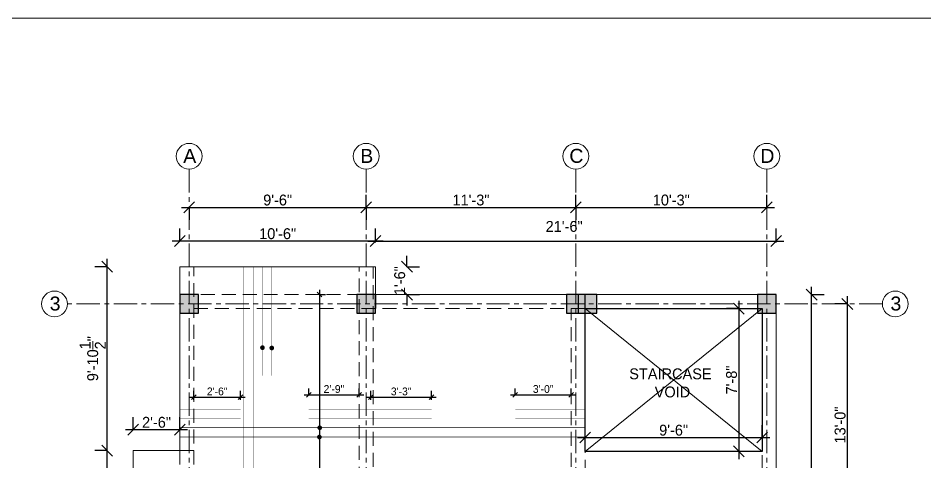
# Model space of a CAD drawing. Header units: inches. Extents: x 28835 to 36795, y -18828 to -9750.
# Drawn here: x 34350 to 34934, y -10036 to -9750 of the extents above; entities that cross this region are included whole.
import ezdxf

# ---------------------------------------------------------------- set-up
doc = ezdxf.new("R2010")
doc.units = ezdxf.units.IN
doc.header["$LTSCALE"] = 12
doc.header["$MEASUREMENT"] = 0
for name, pattern in [('CENTER', [2, 1.25, -0.25, 0.25, -0.25]), ('DASHED', [0.75, 0.5, -0.25]), ('DASHED2', [0.375, 0.25, -0.125])]:
    doc.linetypes.add(name, pattern=pattern)
for name, color, linetype, lineweight in [('Bars', 10, 'Continuous', 35), ('Centre Line', 253, 'CENTER', 9), ('colum', 250, 'Continuous', 30), ('dim', 85, 'Continuous', 9), ('dimention', 5, 'Continuous', 9), ('ele final', 145, 'Continuous', 20), ('Elevation', 114, 'Continuous', 20), ('Ha2', 31, 'Continuous', 0), ('S tie beam', 140, 'DASHED', 18), ('Text', 7, 'Continuous', 5), ('Wall', 1, 'Continuous', 30), ('window', 6, 'Continuous', 9)]:
    doc.layers.add(name, color=color, linetype=linetype, lineweight=lineweight)
doc.styles.add('KBS', font='GOTHIC.TTF')
doc.styles.add('Times', font='GOTHIC.TTF')
doc.dimstyles.new('D50', dxfattribs={"dimtxt": 5, "dimasz": 3, "dimexe": 4, "dimexo": 12, "dimgap": 1, "dimtad": 1, "dimdec": 0, "dimzin": 3, "dimdsep": 46, "dimlunit": 4, "dimtxsty": 'Times', "dimblk": 'OBLIQUE', "dimcen": 0, "dimdle": 3, "dimaunit": 1, "dimadec": 3, "dimazin": 0, "dimtfac": 1, "dimtdec": 0, "dimtix": 1, "dimtofl": 0, "dimtmove": 1, "dimatfit": 0, "dimldrblk": 'OBLIQUE', "dimfxl": 12, "dimfxlon": 1, "dimtolj": 1, "dimtzin": 0, "dimarcsym": 0})
doc.dimstyles.new('D75', dxfattribs={"dimtxt": 7, "dimasz": 7, "dimexe": 8, "dimexo": 24, "dimgap": 1, "dimtad": 1, "dimdec": 1, "dimzin": 3, "dimdsep": 46, "dimlunit": 4, "dimtxsty": 'Times', "dimblk": 'OBLIQUE', "dimcen": 0, "dimdle": 5, "dimaunit": 1, "dimadec": 3, "dimazin": 0, "dimtfac": 1, "dimtdec": 1, "dimtix": 1, "dimtofl": 0, "dimtmove": 1, "dimatfit": 0, "dimldrblk": 'OBLIQUE', "dimfxl": 1, "dimfxlon": 1, "dimtolj": 1, "dimtzin": 0, "dimarcsym": 0})

# ---------------------------------------------------------------- blocks, each defined once
blk = doc.blocks.new('_Oblique')
at = {"color": 0, "linetype": 'ByBlock', "lineweight": -2}
blk.add_line((-0.5, -0.5), (0.5, 0.5), dxfattribs=at)
blk = doc.blocks.new('*D440')
at = {"layer": 'Defpoints', "color": 0, "ltscale": 12, "transparency": 16777216}
for p in [(34407.06, -9910.62), (34453.83, -9910.62), (34423.83, -10029.12)]:
    blk.add_point(p, dxfattribs=at)
at = {"layer": 'dimention', "color": 0, "lineweight": -2, "ltscale": 12, "transparency": 16777216}
for p, q in [((34407.06, -10034.12), (34407.06, -9905.62)), ((34407.19, -9910.62), (34399.06, -9910.62)), ((34407.06, -10029.12), (34399.06, -10029.12))]:
    blk.add_line(p, q, dxfattribs=at)
at = {"layer": 'dimention', "color": 0, "lineweight": -2, "ltscale": 12, "transparency": 16777216, "xscale": 7, "yscale": 7, "zscale": 7}
for p, rotation in [((34407.06, -9910.62), 90), ((34407.06, -10029.12), 270)]:
    blk.add_blockref('_Oblique', p, dxfattribs=dict(at, rotation=rotation))
at = {"layer": 'dimention', "color": 0, "ltscale": 12, "transparency": 16777216, "insert": (34397.72, -9969.87), "char_height": 7, "attachment_point": 5, "rotation": 90, "style": 'Times'}
blk.add_mtext('\\A1;9\'-10{\\H1x;\\S1/2;}"', dxfattribs=at)
blk = doc.blocks.new('*D442')
at = {"layer": 'Defpoints', "color": 0, "ltscale": 12, "transparency": 16777216}
for p in [(34883.75, -9934.62), (34917.89, -9934.62), (34917.91, -10090.62)]:
    blk.add_point(p, dxfattribs=at)
at = {"layer": 'dimention', "color": 0, "lineweight": -2, "ltscale": 12, "transparency": 16777216}
for p, q in [((34883.75, -10095.62), (34883.75, -9929.62)), ((34883.88, -9934.62), (34875.75, -9934.62)), ((34883.88, -10090.62), (34875.75, -10090.62))]:
    blk.add_line(p, q, dxfattribs=at)
at = {"layer": 'dimention', "color": 0, "lineweight": -2, "ltscale": 12, "transparency": 16777216, "xscale": 7, "yscale": 7, "zscale": 7}
for p, rotation in [((34883.75, -9934.62), 90), ((34883.75, -10090.62), 270)]:
    blk.add_blockref('_Oblique', p, dxfattribs=dict(at, rotation=rotation))
at = {"layer": 'dimention', "color": 0, "ltscale": 12, "transparency": 16777216, "insert": (34879.08, -10012.62), "char_height": 7, "attachment_point": 5, "rotation": 90, "style": 'Times'}
blk.add_mtext('\\A1;13\'-0"', dxfattribs=at)
blk = doc.blocks.new('*D443')
at = {"layer": 'Defpoints', "color": 0, "ltscale": 12, "transparency": 16777216}
for p in [(34459.83, -9842.33), (34573.85, -9842.33), (34573.85, -9872.38)]:
    blk.add_point(p, dxfattribs=at)
at = {"layer": 'dimention', "color": 0, "lineweight": -2, "ltscale": 12, "transparency": 16777216}
for p, q in [((34454.83, -9872.38), (34578.85, -9872.38)), ((34459.83, -9872.25), (34459.83, -9880.38)), ((34573.85, -9872.25), (34573.85, -9880.38))]:
    blk.add_line(p, q, dxfattribs=at)
at = {"layer": 'dimention', "color": 0, "lineweight": -2, "ltscale": 12, "transparency": 16777216, "xscale": 7, "yscale": 7, "zscale": 7, "rotation": 180}
blk.add_blockref('_Oblique', (34459.83, -9872.38), dxfattribs=at)
at = {"layer": 'dimention', "color": 0, "lineweight": -2, "ltscale": 12, "transparency": 16777216, "xscale": 7, "yscale": 7, "zscale": 7}
blk.add_blockref('_Oblique', (34573.85, -9872.38), dxfattribs=at)
at = {"layer": 'dimention', "color": 0, "ltscale": 12, "transparency": 16777216, "insert": (34516.84, -9867.7), "char_height": 7, "attachment_point": 5, "style": 'Times'}
blk.add_mtext('\\A1;9\'-6"', dxfattribs=at)
blk = doc.blocks.new('*D444')
at = {"layer": 'Defpoints', "color": 0, "ltscale": 12, "transparency": 16777216}
for p in [(34708.85, -9842.33), (34573.85, -9872.38), (34708.85, -9872.38)]:
    blk.add_point(p, dxfattribs=at)
at = {"layer": 'dimention', "color": 0, "lineweight": -2, "ltscale": 12, "transparency": 16777216}
for p, q in [((34573.85, -9872.38), (34573.85, -9864.38)), ((34568.85, -9872.38), (34713.85, -9872.38)), ((34708.85, -9872.25), (34708.85, -9880.38))]:
    blk.add_line(p, q, dxfattribs=at)
at = {"layer": 'dimention', "color": 0, "lineweight": -2, "ltscale": 12, "transparency": 16777216, "xscale": 7, "yscale": 7, "zscale": 7, "rotation": 180}
blk.add_blockref('_Oblique', (34573.85, -9872.38), dxfattribs=at)
at = {"layer": 'dimention', "color": 0, "lineweight": -2, "ltscale": 12, "transparency": 16777216, "xscale": 7, "yscale": 7, "zscale": 7}
blk.add_blockref('_Oblique', (34708.85, -9872.38), dxfattribs=at)
at = {"layer": 'dimention', "color": 0, "ltscale": 12, "transparency": 16777216, "insert": (34641.35, -9867.7), "char_height": 7, "attachment_point": 5, "style": 'Times'}
blk.add_mtext('\\A1;11\'-3"', dxfattribs=at)
blk = doc.blocks.new('*D445')
at = {"layer": 'Defpoints', "color": 0, "ltscale": 12, "transparency": 16777216}
for p in [(34708.85, -9872.38), (34831.85, -9872.38), (34831.85, -9872.38)]:
    blk.add_point(p, dxfattribs=at)
at = {"layer": 'dimention', "color": 0, "lineweight": -2, "ltscale": 12, "transparency": 16777216}
for p, q in [((34708.85, -9872.38), (34708.85, -9864.38)), ((34831.85, -9872.38), (34831.85, -9864.38)), ((34703.85, -9872.38), (34836.85, -9872.38))]:
    blk.add_line(p, q, dxfattribs=at)
at = {"layer": 'dimention', "color": 0, "lineweight": -2, "ltscale": 12, "transparency": 16777216, "xscale": 7, "yscale": 7, "zscale": 7, "rotation": 180}
blk.add_blockref('_Oblique', (34708.85, -9872.38), dxfattribs=at)
at = {"layer": 'dimention', "color": 0, "lineweight": -2, "ltscale": 12, "transparency": 16777216, "xscale": 7, "yscale": 7, "zscale": 7}
blk.add_blockref('_Oblique', (34831.85, -9872.38), dxfattribs=at)
at = {"layer": 'dimention', "color": 0, "ltscale": 12, "transparency": 16777216, "insert": (34770.35, -9867.7), "char_height": 7, "attachment_point": 5, "style": 'Times'}
blk.add_mtext('\\A1;10\'-3"', dxfattribs=at)
blk = doc.blocks.new('*D353')
at = {"layer": 'Defpoints', "color": 0, "transparency": 16777216}
for p in [(34541.58, -9928.62), (34518.93, -10255.62), (34543.73, -10255.62)]:
    blk.add_point(p, dxfattribs=at)
at = {"layer": 'dim', "color": 0, "lineweight": -2, "transparency": 16777216}
for p, q in [((34543.72, -9925.62), (34543.73, -10258.62)), ((34543.72, -9928.62), (34547.72, -9928.62)), ((34531.73, -10255.62), (34547.73, -10255.62))]:
    blk.add_line(p, q, dxfattribs=at)
at = {"layer": 'dim', "color": 0, "lineweight": -2, "transparency": 16777216, "xscale": 3, "yscale": 3, "zscale": 3}
for p, rotation in [((34543.72, -9928.62), 90.00227789476928), ((34543.73, -10255.62), 270.0022778947692)]:
    blk.add_blockref('_Oblique', p, dxfattribs=dict(at, rotation=rotation))
at = {"layer": 'dim', "color": 0, "transparency": 16777216, "insert": (34547.69, -10120.96), "char_height": 5, "attachment_point": 5, "rotation": 270.00228, "style": 'Times'}
blk.add_mtext('\\A1;8%%C@6"C/C}', dxfattribs=at)
blk = doc.blocks.new('*D500')
at = {"layer": 'Defpoints', "color": 0, "ltscale": 12, "transparency": 16777216}
for p in [(34492.94, -9994.62), (34462.85, -10008.37), (34492.94, -10008.37)]:
    blk.add_point(p, dxfattribs=at)
at = {"layer": 'dimention', "color": 0, "lineweight": -2, "ltscale": 12, "transparency": 16777216}
for p, q in [((34462.85, -9996.37), (34462.85, -9990.62)), ((34492.94, -9996.37), (34492.94, -9990.62)), ((34459.85, -9994.62), (34495.94, -9994.62))]:
    blk.add_line(p, q, dxfattribs=at)
at = {"layer": 'dimention', "color": 0, "lineweight": -2, "ltscale": 12, "transparency": 16777216, "xscale": 3, "yscale": 3, "zscale": 3, "rotation": 180}
blk.add_blockref('_Oblique', (34462.85, -9994.62), dxfattribs=at)
at = {"layer": 'dimention', "color": 0, "lineweight": -2, "ltscale": 12, "transparency": 16777216, "xscale": 3, "yscale": 3, "zscale": 3}
blk.add_blockref('_Oblique', (34492.94, -9994.62), dxfattribs=at)
at = {"layer": 'dimention', "color": 0, "ltscale": 12, "transparency": 16777216, "insert": (34477.89, -9991), "char_height": 5, "attachment_point": 5, "style": 'Times'}
blk.add_mtext('\\A1;2\'-6"', dxfattribs=at)
blk = doc.blocks.new('*D501')
at = {"layer": 'Defpoints', "color": 0, "ltscale": 12, "transparency": 16777216}
for p in [(34569.35, -9993.08), (34536.85, -10002.37), (34569.35, -10002.37)]:
    blk.add_point(p, dxfattribs=at)
at = {"layer": 'dimention', "color": 0, "lineweight": -2, "ltscale": 12, "transparency": 16777216}
for p, q in [((34536.85, -9993.08), (34536.85, -9989.08)), ((34569.35, -9993.08), (34569.35, -9989.08)), ((34533.85, -9993.08), (34572.35, -9993.08))]:
    blk.add_line(p, q, dxfattribs=at)
at = {"layer": 'dimention', "color": 0, "lineweight": -2, "ltscale": 12, "transparency": 16777216, "xscale": 3, "yscale": 3, "zscale": 3, "rotation": 180}
blk.add_blockref('_Oblique', (34536.85, -9993.08), dxfattribs=at)
at = {"layer": 'dimention', "color": 0, "lineweight": -2, "ltscale": 12, "transparency": 16777216, "xscale": 3, "yscale": 3, "zscale": 3}
blk.add_blockref('_Oblique', (34569.35, -9993.08), dxfattribs=at)
at = {"layer": 'dimention', "color": 0, "ltscale": 12, "transparency": 16777216, "insert": (34553.1, -9989.45), "char_height": 5, "attachment_point": 5, "style": 'Times'}
blk.add_mtext('\\A1;2\'-9"', dxfattribs=at)
blk = doc.blocks.new('*D502')
at = {"layer": 'Defpoints', "color": 0, "ltscale": 12, "transparency": 16777216}
for p in [(34615.94, -9994.62), (34576.85, -10008.37), (34615.94, -10008.37)]:
    blk.add_point(p, dxfattribs=at)
at = {"layer": 'dimention', "color": 0, "lineweight": -2, "ltscale": 12, "transparency": 16777216}
for p, q in [((34576.85, -9996.37), (34576.85, -9990.62)), ((34615.94, -9996.37), (34615.94, -9990.62)), ((34573.85, -9994.62), (34618.94, -9994.62))]:
    blk.add_line(p, q, dxfattribs=at)
at = {"layer": 'dimention', "color": 0, "lineweight": -2, "ltscale": 12, "transparency": 16777216, "xscale": 3, "yscale": 3, "zscale": 3, "rotation": 180}
blk.add_blockref('_Oblique', (34576.85, -9994.62), dxfattribs=at)
at = {"layer": 'dimention', "color": 0, "lineweight": -2, "ltscale": 12, "transparency": 16777216, "xscale": 3, "yscale": 3, "zscale": 3}
blk.add_blockref('_Oblique', (34615.94, -9994.62), dxfattribs=at)
at = {"layer": 'dimention', "color": 0, "ltscale": 12, "transparency": 16777216, "insert": (34596.39, -9991), "char_height": 5, "attachment_point": 5, "style": 'Times'}
blk.add_mtext('\\A1;3\'-3"', dxfattribs=at)
blk = doc.blocks.new('*D503')
at = {"layer": 'Defpoints', "color": 0, "ltscale": 12, "transparency": 16777216}
for p in [(34705.85, -9993.08), (34669.85, -10002.37), (34705.85, -10002.37)]:
    blk.add_point(p, dxfattribs=at)
at = {"layer": 'dimention', "color": 0, "lineweight": -2, "ltscale": 12, "transparency": 16777216}
for p, q in [((34669.85, -9993.08), (34669.85, -9989.08)), ((34705.85, -9993.08), (34705.85, -9989.08)), ((34666.85, -9993.08), (34708.85, -9993.08))]:
    blk.add_line(p, q, dxfattribs=at)
at = {"layer": 'dimention', "color": 0, "lineweight": -2, "ltscale": 12, "transparency": 16777216, "xscale": 3, "yscale": 3, "zscale": 3, "rotation": 180}
blk.add_blockref('_Oblique', (34669.85, -9993.08), dxfattribs=at)
at = {"layer": 'dimention', "color": 0, "lineweight": -2, "ltscale": 12, "transparency": 16777216, "xscale": 3, "yscale": 3, "zscale": 3}
blk.add_blockref('_Oblique', (34705.85, -9993.08), dxfattribs=at)
at = {"layer": 'dimention', "color": 0, "ltscale": 12, "transparency": 16777216, "insert": (34687.85, -9989.45), "char_height": 5, "attachment_point": 5, "style": 'Times'}
blk.add_mtext('\\A1;3\'-0"', dxfattribs=at)
blk = doc.blocks.new('*D354')
at = {"layer": 'Defpoints', "color": 0, "ltscale": 12, "transparency": 16777216}
for p in [(34453.83, -9894.07), (34453.83, -9910.62), (34579.85, -9910.62)]:
    blk.add_point(p, dxfattribs=at)
at = {"layer": 'dimention', "color": 0, "lineweight": -2, "ltscale": 12, "transparency": 16777216}
for p, q in [((34453.83, -9894.07), (34453.83, -9886.07)), ((34579.85, -9894.07), (34579.85, -9886.07)), ((34584.85, -9894.07), (34448.83, -9894.07))]:
    blk.add_line(p, q, dxfattribs=at)
at = {"layer": 'dimention', "color": 0, "lineweight": -2, "ltscale": 12, "transparency": 16777216, "xscale": 7, "yscale": 7, "zscale": 7, "rotation": 180}
blk.add_blockref('_Oblique', (34453.83, -9894.07), dxfattribs=at)
at = {"layer": 'dimention', "color": 0, "lineweight": -2, "ltscale": 12, "transparency": 16777216, "xscale": 7, "yscale": 7, "zscale": 7}
blk.add_blockref('_Oblique', (34579.85, -9894.07), dxfattribs=at)
at = {"layer": 'dimention', "color": 0, "ltscale": 12, "transparency": 16777216, "insert": (34516.84, -9889.39), "char_height": 7, "attachment_point": 5, "style": 'Times'}
blk.add_mtext('\\A1;10\'-6"', dxfattribs=at)
blk = doc.blocks.new('*D513')
at = {"layer": 'Defpoints', "color": 0, "ltscale": 12, "transparency": 16777216}
for p in [(34828.85, -10020.68), (34714.85, -10029.62), (34828.85, -10029.62)]:
    blk.add_point(p, dxfattribs=at)
at = {"layer": 'dimention', "color": 0, "lineweight": -2, "ltscale": 12, "transparency": 16777216}
for p, q in [((34714.85, -10020.68), (34714.85, -10012.68)), ((34828.85, -10020.68), (34828.85, -10012.68)), ((34709.85, -10020.68), (34833.85, -10020.68))]:
    blk.add_line(p, q, dxfattribs=at)
at = {"layer": 'dimention', "color": 0, "lineweight": -2, "ltscale": 12, "transparency": 16777216, "xscale": 7, "yscale": 7, "zscale": 7, "rotation": 180}
blk.add_blockref('_Oblique', (34714.85, -10020.68), dxfattribs=at)
at = {"layer": 'dimention', "color": 0, "lineweight": -2, "ltscale": 12, "transparency": 16777216, "xscale": 7, "yscale": 7, "zscale": 7}
blk.add_blockref('_Oblique', (34828.85, -10020.68), dxfattribs=at)
at = {"layer": 'dimention', "color": 0, "ltscale": 12, "transparency": 16777216, "insert": (34771.85, -10016), "char_height": 7, "attachment_point": 5, "style": 'Times'}
blk.add_mtext('\\A1;9\'-6"', dxfattribs=at)
blk = doc.blocks.new('*D514')
at = {"layer": 'Defpoints', "color": 0, "ltscale": 12, "transparency": 16777216}
for p in [(34828.85, -9937.62), (34813.84, -10029.62), (34828.85, -10029.62)]:
    blk.add_point(p, dxfattribs=at)
at = {"layer": 'dimention', "color": 0, "lineweight": -2, "ltscale": 12, "transparency": 16777216}
for p, q in [((34813.84, -9932.62), (34813.84, -10034.62)), ((34813.84, -9937.62), (34805.84, -9937.62)), ((34813.84, -10029.62), (34805.84, -10029.62))]:
    blk.add_line(p, q, dxfattribs=at)
at = {"layer": 'dimention', "color": 0, "lineweight": -2, "ltscale": 12, "transparency": 16777216, "xscale": 7, "yscale": 7, "zscale": 7}
for p, rotation in [((34813.84, -9937.62), 90), ((34813.84, -10029.62), 270)]:
    blk.add_blockref('_Oblique', p, dxfattribs=dict(at, rotation=rotation))
at = {"layer": 'dimention', "color": 0, "ltscale": 12, "transparency": 16777216, "insert": (34809.16, -9983.62), "char_height": 7, "attachment_point": 5, "rotation": 90, "style": 'Times'}
blk.add_mtext('\\A1;7\'-8"', dxfattribs=at)
blk = doc.blocks.new('A$C3E3870CD')
at = {"layer": 'Ha2'}
for points in [[(12, -12), (12, 0), (0, 0), (0, -12)], [(126, -12), (126, 0), (114, 0), (114, -12)], [(268.5, -12), (268.5, 0), (256.5, 0), (256.5, -12)], [(384, -12), (384, 0), (372, 0), (372, -12)], [(12, -171), (12, -159), (0, -159), (0, -171)], [(126, -171), (126, -159), (114, -159), (114, -171)], [(268.5, -171), (268.5, -159), (256.5, -159), (256.5, -171)], [(384, -171), (384, -159), (372, -159), (372, -171)], [(12, -327), (12, -315), (0, -315), (0, -327)], [(126, -327), (126, -315), (114, -315), (114, -327)], [(268.5, -327), (268.5, -315), (256.5, -315), (256.5, -327)], [(384, -327), (384, -315), (372, -315), (372, -327)]]:
    blk.add_hatch(color=256, dxfattribs=at).paths.add_polyline_path(points)
at = {"layer": 'colum'}
for points in [[(12, -12), (12, 0), (0, 0), (0, -12)], [(126, -12), (126, 0), (114, 0), (114, -12)], [(268.5, -12), (268.5, 0), (256.5, 0), (256.5, -12)], [(384, -12), (384, 0), (372, 0), (372, -12)], [(12, -171), (12, -159), (0, -159), (0, -171)], [(126, -171), (126, -159), (114, -159), (114, -171)], [(268.5, -171), (268.5, -159), (256.5, -159), (256.5, -171)], [(384, -171), (384, -159), (372, -159), (372, -171)], [(12, -327), (12, -315), (0, -315), (0, -327)], [(126, -327), (126, -315), (114, -315), (114, -327)], [(268.5, -327), (268.5, -315), (256.5, -315), (256.5, -327)], [(384, -327), (384, -315), (372, -315), (372, -327)]]:
    blk.add_lwpolyline(points, close=True, dxfattribs=at)
blk = doc.blocks.new('*D506')
at = {"layer": 'Defpoints', "color": 0, "ltscale": 12, "transparency": 16777216}
for p in [(34837.85, -9928.62), (34860.7, -9928.62), (34837.85, -10276.62)]:
    blk.add_point(p, dxfattribs=at)
at = {"layer": 'dimention', "color": 0, "lineweight": -2, "ltscale": 12, "transparency": 16777216}
for p, q in [((34860.7, -10281.62), (34860.7, -9923.62)), ((34860.7, -9928.62), (34868.7, -9928.62)), ((34860.7, -10276.62), (34868.7, -10276.62))]:
    blk.add_line(p, q, dxfattribs=at)
at = {"layer": 'dimention', "color": 0, "lineweight": -2, "ltscale": 12, "transparency": 16777216, "xscale": 7, "yscale": 7, "zscale": 7}
for p, rotation in [((34860.7, -9928.62), 90), ((34860.7, -10276.62), 270)]:
    blk.add_blockref('_Oblique', p, dxfattribs=dict(at, rotation=rotation))
at = {"layer": 'dimention', "color": 0, "ltscale": 12, "transparency": 16777216, "insert": (34856.03, -10102.62), "char_height": 7, "attachment_point": 5, "rotation": 90, "style": 'Times'}
blk.add_mtext('\\A1;29\'-0"', dxfattribs=at)
blk = doc.blocks.new('*D508')
at = {"layer": 'Defpoints', "color": 0, "ltscale": 12, "transparency": 16777216}
for p in [(34407.06, -10029.12), (34423.83, -10029.12), (34423.83, -10294.62)]:
    blk.add_point(p, dxfattribs=at)
at = {"layer": 'dimention', "color": 0, "lineweight": -2, "ltscale": 12, "transparency": 16777216}
for p, q in [((34407.06, -10299.62), (34407.06, -10024.12)), ((34407.06, -10029.12), (34399.06, -10029.12)), ((34407.06, -10294.62), (34399.06, -10294.62))]:
    blk.add_line(p, q, dxfattribs=at)
at = {"layer": 'dimention', "color": 0, "lineweight": -2, "ltscale": 12, "transparency": 16777216, "xscale": 7, "yscale": 7, "zscale": 7}
for p, rotation in [((34407.06, -10029.12), 90), ((34407.06, -10294.62), 270)]:
    blk.add_blockref('_Oblique', p, dxfattribs=dict(at, rotation=rotation))
at = {"layer": 'dimention', "color": 0, "ltscale": 12, "transparency": 16777216, "insert": (34397.81, -10161.87), "char_height": 7, "attachment_point": 5, "rotation": 90, "style": 'Times'}
blk.add_mtext('\\A1;22\'-1{\\H1x;\\S1/2;}"', dxfattribs=at)
blk = doc.blocks.new('*D509')
at = {"layer": 'Defpoints', "color": 0, "ltscale": 12, "transparency": 16777216}
for p in [(34837.85, -9894.07), (34579.85, -9928.62), (34837.85, -9928.62)]:
    blk.add_point(p, dxfattribs=at)
at = {"layer": 'dimention', "color": 0, "lineweight": -2, "ltscale": 12, "transparency": 16777216}
for p, q in [((34579.85, -9895.07), (34579.85, -9886.07)), ((34837.85, -9895.07), (34837.85, -9886.07)), ((34574.85, -9894.07), (34842.85, -9894.07))]:
    blk.add_line(p, q, dxfattribs=at)
at = {"layer": 'dimention', "color": 0, "lineweight": -2, "ltscale": 12, "transparency": 16777216, "xscale": 7, "yscale": 7, "zscale": 7, "rotation": 180}
blk.add_blockref('_Oblique', (34579.85, -9894.07), dxfattribs=at)
at = {"layer": 'dimention', "color": 0, "lineweight": -2, "ltscale": 12, "transparency": 16777216, "xscale": 7, "yscale": 7, "zscale": 7}
blk.add_blockref('_Oblique', (34837.85, -9894.07), dxfattribs=at)
at = {"layer": 'dimention', "color": 0, "ltscale": 12, "transparency": 16777216, "insert": (34701.35, -9884.71), "char_height": 7, "attachment_point": 5, "style": 'Times'}
blk.add_mtext('\\A1;21\'-6"', dxfattribs=at)
blk = doc.blocks.new('*D510')
at = {"layer": 'Defpoints', "color": 0, "ltscale": 12, "transparency": 16777216}
for p in [(34453.85, -10015.59), (34423.83, -10029.62), (34453.85, -10029.12)]:
    blk.add_point(p, dxfattribs=at)
at = {"layer": 'dimention', "color": 0, "lineweight": -2, "ltscale": 12, "transparency": 16777216}
for p, q in [((34423.83, -10015.59), (34423.83, -10007.59)), ((34453.85, -10015.59), (34453.85, -10007.59)), ((34418.83, -10015.59), (34458.85, -10015.59))]:
    blk.add_line(p, q, dxfattribs=at)
at = {"layer": 'dimention', "color": 0, "lineweight": -2, "ltscale": 12, "transparency": 16777216, "xscale": 7, "yscale": 7, "zscale": 7, "rotation": 180}
blk.add_blockref('_Oblique', (34423.83, -10015.59), dxfattribs=at)
at = {"layer": 'dimention', "color": 0, "lineweight": -2, "ltscale": 12, "transparency": 16777216, "xscale": 7, "yscale": 7, "zscale": 7}
blk.add_blockref('_Oblique', (34453.85, -10015.59), dxfattribs=at)
at = {"layer": 'dimention', "color": 0, "ltscale": 12, "transparency": 16777216, "insert": (34438.84, -10010.91), "char_height": 7, "attachment_point": 5, "style": 'Times'}
blk.add_mtext('\\A1;2\'-6"', dxfattribs=at)
blk = doc.blocks.new('*D511')
at = {"layer": 'Defpoints', "color": 0, "ltscale": 12, "transparency": 16777216}
for p in [(34579.85, -9910.62), (34579.85, -9928.62), (34600.14, -9928.62)]:
    blk.add_point(p, dxfattribs=at)
at = {"layer": 'dimention', "color": 0, "lineweight": -2, "ltscale": 12, "transparency": 16777216}
for p, q in [((34600.14, -9910.62), (34600.14, -9903.62)), ((34600.14, -9910.62), (34608.14, -9910.62)), ((34600.14, -9928.62), (34608.14, -9928.62)), ((34600.14, -9928.62), (34600.14, -9935.62))]:
    blk.add_line(p, q, dxfattribs=at)
at = {"layer": 'dimention', "color": 0, "lineweight": -2, "ltscale": 12, "transparency": 16777216, "xscale": 7, "yscale": 7, "zscale": 7}
for p, rotation in [((34600.14, -9910.62), 270), ((34600.14, -9928.62), 90)]:
    blk.add_blockref('_Oblique', p, dxfattribs=dict(at, rotation=rotation))
at = {"layer": 'dimention', "color": 0, "ltscale": 12, "transparency": 16777216, "insert": (34595.47, -9919.62), "char_height": 7, "attachment_point": 5, "rotation": 90, "style": 'Times'}
blk.add_mtext('\\A1;1\'-6"', dxfattribs=at)

msp = doc.modelspace()

# ---------------------------------------------------------------- hatches: boundary and pattern name
at = {"layer": 'Ha2'}
for points in [[(34465.85, -9940.62), (34465.85, -9928.62), (34453.85, -9928.62), (34453.85, -9940.62)], [(34579.85, -9940.62), (34579.85, -9928.62), (34567.85, -9928.62), (34567.85, -9940.62)], [(34714.85, -9940.62), (34714.85, -9928.62), (34702.85, -9928.62), (34702.85, -9940.62)], [(34837.85, -9940.62), (34837.85, -9928.62), (34825.85, -9928.62), (34825.85, -9940.62)]]:
    msp.add_hatch(color=256, dxfattribs=at).paths.add_polyline_path(points)

# ---------------------------------------------------------------- linework, layer by layer
at = {"layer": 'Bars', "ltscale": 3, "const_width": 0.3}
for points in [[(34495.06, -9910.62), (34495.06, -10294.62)], [(34501.06, -9910.62), (34501.06, -10294.62)], [(34453.85, -10014.37), (34573.85, -10014.37)], [(34573.85, -10014.37), (34714.85, -10014.37)], [(34453.85, -10020.37), (34573.85, -10020.37)], [(34573.85, -10020.37), (34714.85, -10020.37)]]:
    msp.add_lwpolyline(points, dxfattribs=at)
at = {"layer": 'Bars', "linetype": 'DASHED2', "ltscale": 2, "const_width": 0.3}
for points in [[(34507.06, -9980.92), (34507.06, -9910.62)], [(34513.06, -9980.92), (34513.06, -9910.62)], [(34453.85, -10002.37), (34492.94, -10002.37)], [(34536.85, -10002.37), (34573.85, -10002.37)], [(34573.85, -10002.37), (34615.94, -10002.37)], [(34669.85, -10002.37), (34714.85, -10002.37)], [(34453.85, -10008.37), (34492.94, -10008.37)], [(34536.85, -10008.37), (34573.85, -10008.37)], [(34573.85, -10008.37), (34615.94, -10008.37)], [(34669.85, -10008.37), (34714.85, -10008.37)]]:
    msp.add_lwpolyline(points, dxfattribs=at)
at = {"layer": 'Centre Line'}
for p, q in [((34459.85, -9847.77), (34459.85, -10340.32)), ((34573.85, -9847.77), (34573.85, -10349.32)), ((34708.85, -9847.77), (34708.85, -10340.32)), ((34831.85, -9847.77), (34831.85, -10340.32)), ((34906.26, -9934.62), (34381.45, -9934.62))]:
    msp.add_line(p, q, dxfattribs=at)
at = {"layer": 'colum'}
for points in [[(34465.85, -9940.62), (34465.85, -9928.62), (34453.85, -9928.62), (34453.85, -9940.62)], [(34579.85, -9940.62), (34579.85, -9928.62), (34567.85, -9928.62), (34567.85, -9940.62)], [(34714.85, -9940.62), (34714.85, -9928.62), (34702.85, -9928.62), (34702.85, -9940.62)], [(34837.85, -9940.62), (34837.85, -9928.62), (34825.85, -9928.62), (34825.85, -9940.62)]]:
    msp.add_lwpolyline(points, close=True, dxfattribs=at)
at = {"layer": 'dim', "ltscale": 5, "const_width": 1.5}
for points in [[(34507.03, -9963.52, -1), (34507.08, -9962.02, -1)], [(34513.03, -9963.74, -1), (34513.08, -9962.24, -1)], [(34543.19, -10014.34, -1), (34544.69, -10014.4, -1)], [(34542.97, -10020.34, -1), (34544.47, -10020.39, -1)]]:
    msp.add_lwpolyline(points, format="xyb", close=True, dxfattribs=at)
at = {"layer": 'ele final'}
for p, q in [((34714.85, -10029.62), (34828.85, -9937.62)), ((34714.85, -9937.62), (34828.85, -10029.62))]:
    msp.add_line(p, q, dxfattribs=at)
at = {"layer": 'ele final', "ltscale": 12}
msp.add_lwpolyline([(32815.9, -9750.45), (36429.48, -9750.45), (36429.48, -12596.12), (32815.9, -12596.12)], close=True, dxfattribs=at)
at = {"layer": 'Elevation', "flags": 128}
msp.add_lwpolyline([(34423.83, -10294.62), (34579.85, -10294.62), (34579.85, -10255.62), (34614.35, -10255.62), (34614.35, -10276.62), (34837.85, -10276.62), (34837.85, -9928.62), (34579.85, -9928.62), (34579.85, -9910.62), (34453.85, -9910.62), (34453.85, -10029.12), (34423.83, -10029.12), (34423.83, -10294.62)], dxfattribs=at)
at = {"layer": 'S tie beam', "ltscale": 1.5}
for p, q in [((34462.85, -10294.62), (34462.85, -9910.62)), ((34569.35, -10264.62), (34569.35, -9910.62)), ((34578.35, -10255.62), (34578.35, -9910.62)), ((34453.85, -10294.62), (34453.85, -9928.62)), ((34453.85, -9928.62), (34837.85, -9928.62)), ((34837.85, -9928.62), (34837.85, -10255.62)), ((34462.85, -9937.62), (34828.85, -9937.62)), ((34705.85, -10255.62), (34705.85, -9937.62)), ((34714.85, -10246.62), (34714.85, -9937.62)), ((34828.85, -9937.62), (34828.85, -10246.62)), ((34462.85, -10029.12), (34423.83, -10029.12)), ((34423.83, -10029.62), (34423.83, -10294.62))]:
    msp.add_line(p, q, dxfattribs=at)
at = {"layer": 'Wall', "ltscale": 12}
msp.add_line((34579.85, -9928.62), (34579.85, -9937.62), dxfattribs=at)
msp.add_lwpolyline([(34828.85, -10029.62), (34714.85, -10029.62), (34714.85, -9937.62), (34828.85, -9937.62)], close=True, dxfattribs=at)
at = {"layer": 'window', "linetype": 'Continuous', "ltscale": 25}
for centre in [(34459.85, -9839.46), (34573.85, -9839.46), (34708.85, -9839.46), (34831.85, -9839.46), (34373.13, -9934.62), (34914.6, -9934.62)]:
    msp.add_circle(centre, 8.32, dxfattribs=at)

# ---------------------------------------------------------------- block references
at = {"layer": 'dimention', "ltscale": 12}
msp.add_blockref('A$C3E3870CD', (34453.85, -9928.62), dxfattribs=at)

# ---------------------------------------------------------------- texts
at = {"layer": 'Text', "ltscale": 0.3, "insert": (34769.8, -9976.15), "char_height": 7, "width": 1.45519e-11, "attachment_point": 2, "style": 'KBS'}
msp.add_mtext('\\pxqc;STAIRCASE\\P VOID', dxfattribs=at)
at = {"layer": 'window', "linetype": 'Continuous', "ltscale": 25, "char_height": 9, "width": 0.0000117, "attachment_point": 5, "rotation": 359.97765}
for s, insert in [('{\\fArial|b0|i0|c0|p34;A}', (34460.23, -9839.25)), ('{\\fArial|b0|i0|c0|p34;B}', (34574.23, -9839.25)), ('{\\fArial|b0|i0|c0|p34;C}', (34709.23, -9839.25)), ('{\\fArial|b0|i0|c0|p34;D}', (34832.23, -9839.25)), ('{\\fArial|b0|i0|c0|p34;3}', (34373.51, -9934.41)), ('{\\fArial|b0|i0|c0|p34;3}', (34914.98, -9934.41))]:
    msp.add_mtext(s, dxfattribs=dict(at, insert=insert))

# ---------------------------------------------------------------- dimensions: what is measured, and where the dimension line sits
at = {"layer": 'dim'}
dim = msp.add_linear_dim(base=(34543.73, -10255.62), p1=(34541.58, -9928.62), p2=(34518.93, -10255.62), angle=270.00228, text='8%%C@6"C/C}', dimstyle='D50', dxfattribs=at)
dim.commit()
dim.dimension.update_dxf_attribs({"geometry": '*D353', "text_midpoint": (34543.73, -10120.96), "dimtype": 160})
at = {"layer": 'dimention', "ltscale": 12}
for base, p1, p2, picture, middle in [((34573.85, -9872.38), (34459.83, -9842.33), (34573.85, -9842.33), '*D443', (34516.84, -9867.7)), ((34708.85, -9872.38), (34573.85, -9872.38), (34708.85, -9842.33), '*D444', (34641.35, -9867.7)), ((34831.85, -9872.38), (34708.85, -9872.38), (34831.85, -9872.38), '*D445', (34770.35, -9867.7))]:
    dim = msp.add_linear_dim(base=base, p1=p1, p2=p2, dimstyle='D75', override={"dimfxl": 0.125}, dxfattribs=at)
    dim.commit()
    dim.dimension.update_dxf_attribs({"geometry": picture, "text_midpoint": middle})
dim = msp.add_linear_dim(base=(34837.85, -9894.07), p1=(34579.85, -9928.62), p2=(34837.85, -9928.62), dimstyle='D75', dxfattribs=at)
dim.commit()
dim.dimension.update_dxf_attribs({"geometry": '*D509', "text_midpoint": (34701.35, -9889.39), "dimtype": 160})
for base, p1, p2, dimstyle, picture, middle in [((34453.83, -9894.07), (34579.85, -9910.62), (34453.83, -9910.62), 'D75', '*D354', (34516.84, -9889.39)), ((34492.94, -9994.62), (34462.85, -10008.37), (34492.94, -10008.37), 'D50', '*D500', (34477.89, -9991)), ((34569.3461, -9993.0803), (34536.8451, -10002.3668), (34569.3461, -10002.3668), 'D50', '*D501', (34553.0956, -9989.4546)), ((34615.94, -9994.62), (34576.85, -10008.37), (34615.94, -10008.37), 'D50', '*D502', (34596.39, -9991)), ((34705.85, -9993.08), (34669.85, -10002.37), (34705.85, -10002.37), 'D50', '*D503', (34687.85, -9989.45)), ((34453.85, -10015.59), (34423.83, -10029.62), (34453.85, -10029.12), 'D75', '*D510', (34438.84, -10010.91)), ((34828.85, -10020.68), (34714.85, -10029.62), (34828.85, -10029.62), 'D75', '*D513', (34771.85, -10016))]:
    dim = msp.add_linear_dim(base=base, p1=p1, p2=p2, dimstyle=dimstyle, dxfattribs=at)
    dim.commit()
    dim.dimension.update_dxf_attribs({"geometry": picture, "text_midpoint": middle})
for base, p1, p2, picture, middle in [((34600.14, -9928.62), (34579.85, -9910.62), (34579.85, -9928.62), '*D511', (34595.47, -9919.62)), ((34860.7, -9928.62), (34837.85, -10276.62), (34837.85, -9928.62), '*D506', (34856.03, -10102.62)), ((34813.84, -10029.62), (34828.85, -9937.62), (34828.85, -10029.62), '*D514', (34809.16, -9983.62)), ((34407.06, -10029.12), (34423.83, -10294.62), (34423.83, -10029.12), '*D508', (34397.81, -10161.87))]:
    dim = msp.add_linear_dim(base=base, p1=p1, p2=p2, angle=90, dimstyle='D75', dxfattribs=at)
    dim.commit()
    dim.dimension.update_dxf_attribs({"geometry": picture, "text_midpoint": middle})
for base, p1, p2, picture, middle in [((34407.06, -9910.62), (34423.83, -10029.12), (34453.83, -9910.62), '*D440', (34397.72, -9969.87)), ((34883.75, -9934.62), (34917.91, -10090.62), (34917.89, -9934.62), '*D442', (34879.08, -10012.62))]:
    dim = msp.add_linear_dim(base=base, p1=p1, p2=p2, angle=90, dimstyle='D75', override={"dimfxl": 0.125}, dxfattribs=at)
    dim.commit()
    dim.dimension.update_dxf_attribs({"geometry": picture, "text_midpoint": middle})

doc.saveas('drawing.dxf')
